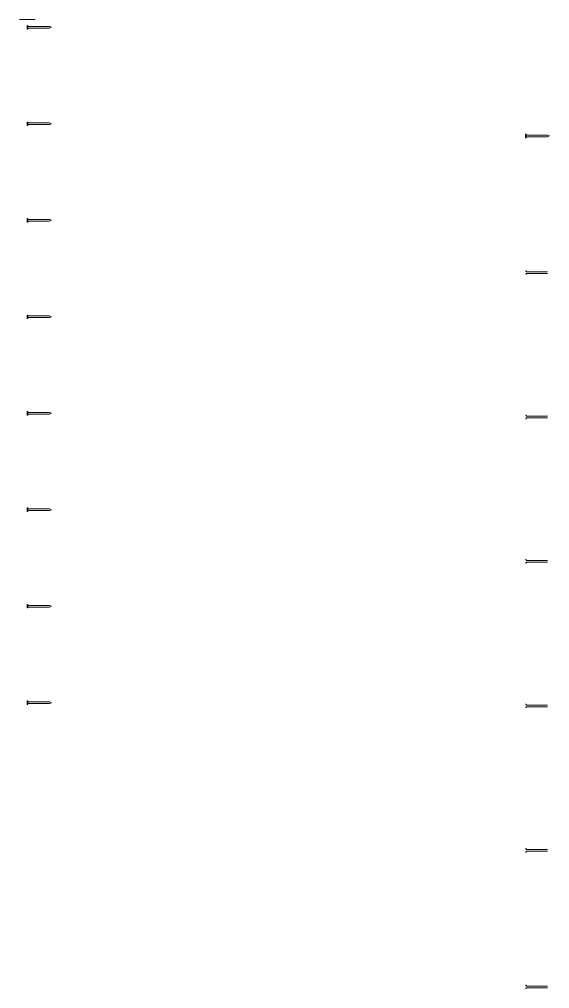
# Model space of a CAD drawing. Header units: centimetres. Extents: x -2268 to 3762, y -1681 to 1458.
# Drawn here: x 3645.6 to 3690.9, y -1328.3 to -1245.4 of the extents above; entities that cross this region are included whole.
import ezdxf

# ---------------------------------------------------------------- set-up
doc = ezdxf.new("R2010")
doc.units = ezdxf.units.CM
for name, color, linetype, lineweight in [('A-FURN_Num_Penna__252_Num_Penna__252_Num_Penna__3_Num_Penna__252_Num_Penna__252_Num_Penna__252_Num_Penna__252_Num_Penna__252_Num_Penna__252_Num_Penna__252_Num_Penna__252_Num_Penna__252_Num_Penna__252_Num_Penna__252_Num_Penna__5', 5, 'Continuous', 18), ('A-FURN_Num_Penna__252_Num_Penna__252_Num_Penna__3_Num_Penna__252_Num_Penna__252_Num_Penna__252_Num_Penna__252_Num_Penna__252_Num_Penna__252_Num_Penna__252_Num_Penna__252_Num_Penna__252_Num_Penna__252_Num_Penna__252_Num_Penna__6', 6, 'Continuous', 18), ('A-SECT-PATT_Num_Penna__6_Num_Penna__6_Num_Penna__6_Num_Penna__6_Num_Penna__6_Num_Penna__6_Num_Penna__6_Num_Penna__6_Num_Penna__6_Num_Penna__6_Num_Penna__6_Num_Penna__6_Num_Penna__6_Num_Penna__6', 6, 'Continuous', 18), ('PDF10_Geometry_Num_Penna__7_Num_Penna__7_Num_Penna__7_Num_Penna__7_Num_Penna__7_Num_Penna__7_Num_Penna__7_Num_Penna__6', 6, 'Continuous', 18)]:
    doc.layers.add(name, color=color, linetype=linetype, lineweight=lineweight)

msp = doc.modelspace()

# ---------------------------------------------------------------- linework, layer by layer
at = {"layer": 'A-FURN_Num_Penna__252_Num_Penna__252_Num_Penna__3_Num_Penna__252_Num_Penna__252_Num_Penna__252_Num_Penna__252_Num_Penna__252_Num_Penna__252_Num_Penna__252_Num_Penna__252_Num_Penna__252_Num_Penna__252_Num_Penna__252_Num_Penna__5', "color": 5, "linetype": 'Continuous', "lineweight": 18}
for p, q in [((3646.2383, -1245.9532), (3646.2383, -1246.2532)), ((3646.2983, -1246.0308), (3646.2983, -1246.1755)), ((3646.2383, -1254.2032), (3646.2383, -1254.5032)), ((3646.2983, -1254.2808), (3646.2983, -1254.4255)), ((3688.8107, -1255.2456), (3688.8107, -1255.5456)), ((3688.8707, -1255.3233), (3688.8707, -1255.468)), ((3646.2383, -1262.4532), (3646.2383, -1262.7532)), ((3646.2983, -1262.5308), (3646.2983, -1262.6755)), ((3646.2383, -1270.7032), (3646.2383, -1271.0032)), ((3646.2983, -1270.7808), (3646.2983, -1270.9255)), ((3646.2383, -1278.9532), (3646.2383, -1279.2532)), ((3646.2983, -1279.0308), (3646.2983, -1279.1755)), ((3646.2383, -1287.2032), (3646.2383, -1287.5032)), ((3646.2983, -1287.2808), (3646.2983, -1287.4255)), ((3646.2383, -1295.4532), (3646.2383, -1295.7532)), ((3646.2983, -1295.5308), (3646.2983, -1295.6755)), ((3646.2383, -1303.7032), (3646.2383, -1304.0032)), ((3646.2983, -1303.7808), (3646.2983, -1303.9255))]:
    msp.add_line(p, q, dxfattribs=at)
at = {"layer": 'A-FURN_Num_Penna__252_Num_Penna__252_Num_Penna__3_Num_Penna__252_Num_Penna__252_Num_Penna__252_Num_Penna__252_Num_Penna__252_Num_Penna__252_Num_Penna__252_Num_Penna__252_Num_Penna__252_Num_Penna__252_Num_Penna__252_Num_Penna__6', "color": 6, "linetype": 'Continuous', "lineweight": 18}
for p, q in [((3646.2383, -1245.9532), (3646.2983, -1245.9532)), ((3646.2383, -1246.2532), (3646.2983, -1246.2532)), ((3646.2983, -1245.9532), (3646.2983, -1246.0308)), ((3646.2983, -1246.0308), (3648.1319, -1246.0308)), ((3646.2983, -1246.1755), (3648.1319, -1246.1755)), ((3646.2983, -1246.1755), (3646.2983, -1246.2532)), ((3646.2383, -1254.2032), (3646.2983, -1254.2032)), ((3646.2383, -1254.5032), (3646.2983, -1254.5032)), ((3646.2983, -1254.2032), (3646.2983, -1254.2808)), ((3646.2983, -1254.2808), (3648.1319, -1254.2808)), ((3646.2983, -1254.4255), (3648.1319, -1254.4255)), ((3646.2983, -1254.4255), (3646.2983, -1254.5032)), ((3688.8107, -1255.2456), (3688.8707, -1255.2456)), ((3688.8707, -1255.2456), (3688.8707, -1255.3233)), ((3688.8707, -1255.3233), (3690.7043, -1255.3233)), ((3688.8107, -1255.5456), (3688.8707, -1255.5456)), ((3688.8707, -1255.468), (3690.7043, -1255.468)), ((3688.8707, -1255.468), (3688.8707, -1255.5456)), ((3646.2383, -1262.4532), (3646.2983, -1262.4532)), ((3646.2383, -1262.7532), (3646.2983, -1262.7532)), ((3646.2983, -1262.4532), (3646.2983, -1262.5308)), ((3646.2983, -1262.5308), (3648.1319, -1262.5308)), ((3646.2983, -1262.6755), (3648.1319, -1262.6755)), ((3646.2983, -1262.6755), (3646.2983, -1262.7532)), ((3688.8107, -1266.9206), (3688.8707, -1266.9206)), ((3688.8707, -1266.9206), (3688.8707, -1266.9983)), ((3688.8707, -1266.9983), (3690.7043, -1266.9983)), ((3688.8107, -1267.2206), (3688.8707, -1267.2206)), ((3688.8707, -1267.143), (3690.7043, -1267.143)), ((3688.8707, -1267.143), (3688.8707, -1267.2206)), ((3646.2383, -1270.7032), (3646.2983, -1270.7032)), ((3646.2383, -1271.0032), (3646.2983, -1271.0032)), ((3646.2983, -1270.7032), (3646.2983, -1270.7808)), ((3646.2983, -1270.7808), (3648.1319, -1270.7808)), ((3646.2983, -1270.9255), (3648.1319, -1270.9255)), ((3646.2983, -1270.9255), (3646.2983, -1271.0032)), ((3646.2383, -1278.9532), (3646.2983, -1278.9532)), ((3646.2383, -1279.2532), (3646.2983, -1279.2532)), ((3646.2983, -1278.9532), (3646.2983, -1279.0308)), ((3646.2983, -1279.0308), (3648.1319, -1279.0308)), ((3646.2983, -1279.1755), (3648.1319, -1279.1755)), ((3646.2983, -1279.1755), (3646.2983, -1279.2532)), ((3688.8107, -1279.2706), (3688.8707, -1279.2706)), ((3688.8707, -1279.2706), (3688.8707, -1279.3483)), ((3688.8707, -1279.3483), (3690.7043, -1279.3483)), ((3688.8107, -1279.5706), (3688.8707, -1279.5706)), ((3688.8707, -1279.493), (3690.7043, -1279.493)), ((3688.8707, -1279.493), (3688.8707, -1279.5706)), ((3646.2383, -1287.2032), (3646.2983, -1287.2032)), ((3646.2383, -1287.5032), (3646.2983, -1287.5032)), ((3646.2983, -1287.2032), (3646.2983, -1287.2808)), ((3646.2983, -1287.2808), (3648.1319, -1287.2808)), ((3646.2983, -1287.4255), (3648.1319, -1287.4255)), ((3646.2983, -1287.4255), (3646.2983, -1287.5032)), ((3688.8107, -1291.6206), (3688.8707, -1291.6206)), ((3688.8707, -1291.6206), (3688.8707, -1291.6983)), ((3688.8707, -1291.6983), (3690.7043, -1291.6983)), ((3688.8707, -1291.843), (3690.7043, -1291.843)), ((3688.8707, -1291.843), (3688.8707, -1291.9206)), ((3688.8107, -1291.9206), (3688.8707, -1291.9206)), ((3646.2383, -1295.4532), (3646.2983, -1295.4532)), ((3646.2383, -1295.7532), (3646.2983, -1295.7532)), ((3646.2983, -1295.4532), (3646.2983, -1295.5308)), ((3646.2983, -1295.5308), (3648.1319, -1295.5308)), ((3646.2983, -1295.6755), (3648.1319, -1295.6755)), ((3646.2983, -1295.6755), (3646.2983, -1295.7532)), ((3646.2383, -1303.7032), (3646.2983, -1303.7032)), ((3646.2383, -1304.0032), (3646.2983, -1304.0032)), ((3646.2983, -1303.7032), (3646.2983, -1303.7808)), ((3646.2983, -1303.7808), (3648.1319, -1303.7808)), ((3646.2983, -1303.9255), (3648.1319, -1303.9255)), ((3646.2983, -1303.9255), (3646.2983, -1304.0032)), ((3688.8107, -1303.9706), (3688.8707, -1303.9706)), ((3688.8107, -1304.2706), (3688.8707, -1304.2706)), ((3688.8707, -1303.9706), (3688.8707, -1304.0483)), ((3688.8707, -1304.0483), (3690.7043, -1304.0483)), ((3688.8707, -1304.193), (3690.7043, -1304.193)), ((3688.8707, -1304.193), (3688.8707, -1304.2706)), ((3688.8107, -1316.3206), (3688.8707, -1316.3206)), ((3688.8107, -1316.6206), (3688.8707, -1316.6206)), ((3688.8707, -1316.3206), (3688.8707, -1316.3983)), ((3688.8707, -1316.3983), (3690.7043, -1316.3983)), ((3688.8707, -1316.543), (3690.7043, -1316.543)), ((3688.8707, -1316.543), (3688.8707, -1316.6206)), ((3688.8107, -1327.9956), (3688.8707, -1327.9956)), ((3688.8107, -1328.2956), (3688.8707, -1328.2956)), ((3688.8707, -1327.9956), (3688.8707, -1328.0733)), ((3688.8707, -1328.0733), (3690.7043, -1328.0733)), ((3688.8707, -1328.218), (3690.7043, -1328.218)), ((3688.8707, -1328.218), (3688.8707, -1328.2956))]:
    msp.add_line(p, q, dxfattribs=at)
at = {"layer": 'A-SECT-PATT_Num_Penna__6_Num_Penna__6_Num_Penna__6_Num_Penna__6_Num_Penna__6_Num_Penna__6_Num_Penna__6_Num_Penna__6_Num_Penna__6_Num_Penna__6_Num_Penna__6_Num_Penna__6_Num_Penna__6_Num_Penna__6', "color": 6, "linetype": 'Continuous', "lineweight": 18}
msp.add_line((3645.5633, -1245.4282), (3646.9133, -1245.4282), dxfattribs=at)
at = {"layer": 'PDF10_Geometry_Num_Penna__7_Num_Penna__7_Num_Penna__7_Num_Penna__7_Num_Penna__7_Num_Penna__7_Num_Penna__7_Num_Penna__6', "color": 6, "linetype": 'Continuous', "lineweight": 18, "flags": 128}
for points in [[(3648.1319, -1246.0308), (3648.2983, -1246.1032)], [(3648.2983, -1246.1032), (3648.1319, -1246.1755)], [(3648.1319, -1254.2808), (3648.2983, -1254.3532)], [(3648.2983, -1254.3532), (3648.1319, -1254.4255)], [(3690.7043, -1255.3233), (3690.8707, -1255.3956)], [(3690.8707, -1255.3956), (3690.7043, -1255.468)], [(3648.1319, -1262.5308), (3648.2983, -1262.6032)], [(3648.2983, -1262.6032), (3648.1319, -1262.6755)], [(3648.1319, -1270.7808), (3648.2983, -1270.8532)], [(3648.2983, -1270.8532), (3648.1319, -1270.9255)], [(3648.1319, -1279.0308), (3648.2983, -1279.1032)], [(3648.2983, -1279.1032), (3648.1319, -1279.1755)], [(3648.1319, -1287.2808), (3648.2983, -1287.3532)], [(3648.2983, -1287.3532), (3648.1319, -1287.4255)], [(3648.1319, -1295.5308), (3648.2983, -1295.6032)], [(3648.2983, -1295.6032), (3648.1319, -1295.6755)], [(3648.1319, -1303.7808), (3648.2983, -1303.8532)], [(3648.2983, -1303.8532), (3648.1319, -1303.9255)]]:
    msp.add_lwpolyline(points, dxfattribs=at)

doc.saveas('drawing.dxf')
